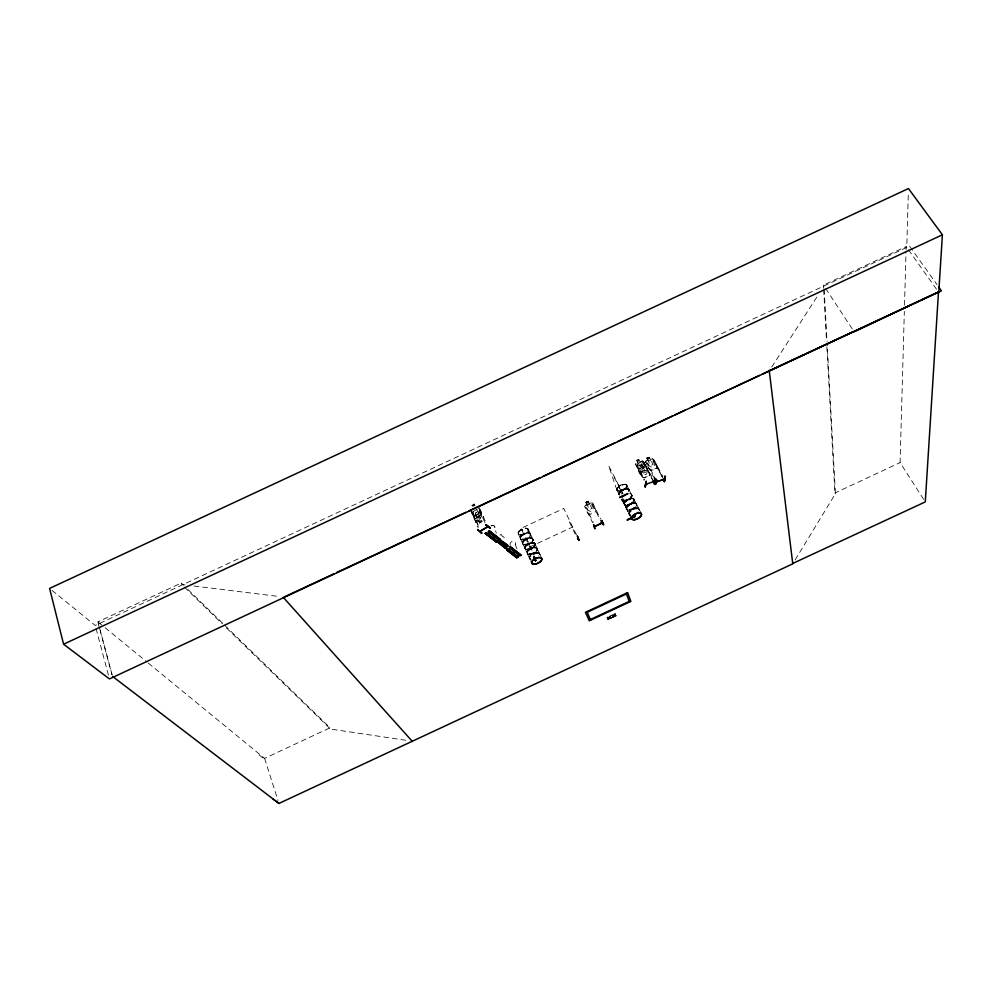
<?xml version="1.0" encoding="UTF-8"?>
<svg xmlns="http://www.w3.org/2000/svg" width="992" height="992" viewBox="0 0 992 992"><rect width="100%" height="100%" fill="white"/><g stroke="black" fill="none" stroke-linecap="round" stroke-linejoin="round"><path stroke-width="0.74" stroke-dasharray="4.96 3.72" d="M535.01 543.765C535.469 546.344 530.559 549.99 527.335 549.717M636.715 505.052L636.653 504.258A5.605 2.678 -27.1 0 1 629.883 510.099A5.605 2.678 -27.1 0 1 628.246 505.734A5.605 2.678 -27.1 0 1 636.641 504.296L635.971 503.341M639.344 510.111L638.774 508.586M629.325 490.718L628.544 488.944M631.916 495.74L629.263 490.11M618.996 493.718L619.107 494.599M524.768 547.894C525.5 544 530.956 541.644 534.527 543.058L535.023 545.464L532.493 548.055M524.669 547.683L525.413 549.208L527.31 549.692A5.53 2.678 -24.7 0 0 535.196 544.695L535.271 544.608A5.53 2.678 -24.7 0 0 527.632 544.583A5.53 2.678 -24.7 0 0 527.322 549.68M518.047 533.225L518.258 532.369L518.729 534.576L521.842 534.973M923.651 499.385L900.079 462.607L904.344 311.389M904.518 305.226L906.043 251.224M906.08 249.674L906.167 246.586L823.422 285.138L823.596 288.213M52.006 590.364L95.232 625.468L906.762 247.417L908.362 191.642M622.12 485.1L622.48 485.621M537.466 549.531L537.453 549.469A5.605 2.703 -24.7 0 1 529.468 554.466A5.605 2.703 -24.7 0 1 529.79 549.32A5.605 2.703 -24.7 0 1 537.453 549.419L537.453 549.345M522.511 542.959L522.697 543.777M528.872 544.881L529.158 544.757M637.794 462.421L636.604 460.139L639.319 459.259L640.46 461.702L642.221 462.012L644.478 466.277L644.081 468.559L641.526 469.377L639.195 467.988L636.963 463.723L637.918 462.52L636.74 460.189L639.27 459.42M641.415 475.751L643.498 477.685L649.797 475.627L649.438 473.196L649.896 475.763L643.473 477.859C641.502 475.528 637.025 471.746 638.637 468.497L640.41 467.914M638.637 468.546L644.998 466.438L646.288 466.972M638.712 470.307L640.844 472.304L647.268 470.146L640.844 472.291M641.936 464.752L643.076 467.195L644.837 467.517L647.094 471.795L646.697 474.089L644.155 474.92L641.812 473.519L639.567 469.228L640.534 468.026L639.208 465.632L641.936 464.752L639.332 465.732M641.34 475.788L635.488 464.157L636.033 462.991L642.382 460.933L643.672 461.466L652.203 477.536M643.672 461.466L642.37 460.995M643.126 467.096L644.998 466.438M646.598 458.093L649.314 457.163L650.454 459.594L652.215 459.916L654.472 464.157L654.088 466.426L651.558 467.257L649.227 465.868L646.97 461.615L647.925 460.412L646.598 458.044L649.314 457.163M637.1 465.037L636.318 465.459L637.1 465.037L644.788 479.942M647.119 462.929L646.338 463.351L647.119 462.929L654.844 477.772M650.467 459.544L652.364 458.837L653.654 459.42C656.927 465.335 660.734 469.7 650.888 470.146L648.743 468.174L645.519 461.987L646.052 460.883L647.937 460.362M654.1 478.02L645.618 461.999L646.127 460.945L652.364 458.837M650.888 470.146L648.756 468.125M643.696 463.09L644.478 462.669L643.696 463.09L652.153 479.124M653.654 459.42L652.364 458.924M662.197 476.941L653.716 460.796L654.472 460.548L662.941 476.693M654.472 460.548L653.691 460.97M656.902 465.533L657.163 468.013L650.913 469.997M478.962 510.979L478.541 513.707L476.123 515.17L473.978 514.017L472.986 511.773M500.067 535.134L500.613 534.576M522.176 529.616L522.66 530.075M522.127 530.199L522.834 529.926M523.652 533.77C524.656 532.518 522.772 534.812 524.198 534.105M524.061 533.907L524.235 533.274M529.331 544.298L529.567 544.447M531.414 547.844L530.261 548.65L531.042 548.688M530.584 548.638L530.72 548.006M531.737 548.415L530.546 548.526L531.65 548.328M616.974 488.436L616.813 490.122M631.334 503.676L634.223 500.179L632.946 498.381M624.018 503.676L626.907 500.117M629.312 499.559L630.094 499.67L629.213 499.869M629.994 499.522L629.635 499.646M628.928 504.928L628.754 504.209L629.598 504.754M638.203 469.675L638.724 468.559M795.162 559.86L835.4 493.731L827.105 342.922M518.27 532.344C524.619 522.474 533.845 532.357 524.148 533.398M523.813 533.547L523.627 534.229M524.024 533.51L524.483 533.237M524.991 547.014L525.562 546.146M531.476 548.415L530.881 548.03M616.962 488.411L620.806 485.026L625.654 484.232M771.751 367.015L818.177 294.984M621.538 490.829L626.088 487.866L626.857 485.224M626.101 487.841L626.696 486.936M624.786 501.654L623.906 503.465L624.551 505.04L629.027 505.077M621.178 490.296L622.344 489.775M621.612 489.899L621.066 490.742L622.406 490.308M525.562 546.108L527.533 544.434M624.786 501.642L629.399 498.641L632.921 498.356M621.55 490.122L620.98 490.544A5.481 2.678 -27.1 0 0 619.43 494.723M624.104 489.577L625.196 488.746M525.76 533.448L526.851 532.642M471.733 505.486L474.3 503.924L475.317 506.453M477.326 509.132L472.539 511.984L472.849 514.836L475.701 521.296M475.404 518.531L481.343 514.91M478.603 520.676L479.632 523.082L482.273 521.532L481.194 519.101M626.795 499.906L628.06 499.199M626.894 500.104L629.498 498.852M631.346 503.688L628.606 504.692M527.521 544.422L530.15 543.194M531.241 548.774L532.506 548.068M587.599 512.728L589.632 514.588L595.857 511.636L595.448 509.008L592.509 502.857L589.484 503.316L588.33 500.997L585.689 502.237L586.954 504.593L586.012 505.97L588.107 510.223L590.339 511.438L592.819 510.285L593.228 507.842L591.12 503.576L589.422 503.44L588.281 501.121L585.838 502.312M586.83 504.556L584.561 506.54L592.571 522.598M585.193 505.412L591.282 502.485L592.447 502.969M586.012 507.42L585.342 507.904L586.012 507.42L593.303 522.251M593.191 504.072L592.509 504.556L593.191 504.072L600.52 518.878M529.716 547.026L572.694 526.988M148.292 663.102L264.579 758.372L330.063 727.793L330.51 729.046L407.625 740.54M835.4 493.731L834.954 492.999L900.079 462.607M112.133 674.907L97.948 621.848L181.3 583.023L183.52 585.181M614.122 477.102L622.728 493.917M527.05 539.326L526.318 539.66L527.05 539.326L534.192 554.838M628.854 505.126C631.172 504.407 635.934 501.481 633.69 498.74M531.142 548.551L528.463 549.407M523.181 534.676L524.52 534.155M636.616 466.339L644.8 463.673M639.232 471.857L647.429 469.179M629.002 504.085L629.672 504.097M629.052 504.903L626.262 505.362L624.03 504.246M629.511 498.864L632.003 498.418M621.711 490.767L619.058 491.251L616.826 490.098M530.15 543.219L531.489 542.872M528.562 549.593L529.889 549.27M521.854 534.998L523.168 534.651M527.248 549.456A5.493 2.666 -24.7 0 0 535.072 544.509A5.493 2.666 -24.7 0 0 527.558 544.397A5.493 2.666 -24.7 0 0 527.248 549.456L528.463 549.394M531.489 542.897L535.097 543.864M524.359 533.237L525.103 533.423M634.099 500.042L634.21 500.104A5.481 2.641 -27.1 0 1 627.688 505.672A5.481 2.641 -27.1 0 1 626.076 501.369A5.481 2.641 -27.1 0 1 634.285 499.968M501.034 534.378L502.547 536.548A2.034 1.711 -51.4 0 1 504.048 538.879L504.097 538.916M526.157 549.382L527.211 549.494M181.3 583.023L181.759 584.511L186.36 585.082M194.023 586.024L278.306 596.403M532.741 542.798L533.795 542.922M632.028 498.443L633.789 498.939M524.83 548.452L526.244 549.556M625.667 484.257L626.882 485.274M529.951 533.2L532.654 538.755M523.206 544.372L522.734 543.839M527.682 554.032L522.92 544.013M259.135 754.974L264.976 759.636M510.26 545.526A3.001 2.542 -51.3 0 1 512.728 541.21A3.001 2.542 -51.3 0 1 515.294 544.596L515.369 544.67M491.015 525.81A3.088 2.579 -51.3 0 1 494.686 528.848L496.36 533.088M473.469 516.82L475.416 518.692L481.492 514.984L481.17 512.046L478.776 506.937M97.948 621.848L103.937 626.758M105.14 627.738L147.101 662.11M479.632 523.082L478.603 520.502L476.954 520.478L474.945 515.952L475.379 513.224L477.784 511.76L479.942 512.901L481.963 517.44L481.021 519.039L482.273 521.532M475.627 521.383L476.842 521.742L482.868 518.084L483.402 516.671M520.949 539.326L520.354 538.656L520.862 539.264M536.684 547.857L537.466 549.58M587.673 512.628L589.645 514.439M478.516 508.412L480.413 510.223M187.959 589.496L223.485 624.08M224.601 625.158L330.063 727.793M184.413 587.103L222.047 623.658M226.474 627.961L330.51 729.046M527.707 554.044L527.273 553.548L531.638 562.997M622.306 500.439L621.699 499.708A5.58 2.703 -27.1 0 0 629.622 498.765A5.58 2.703 -27.1 0 0 629.672 493.842M532.357 538.371L532.964 539.474M539.66 553.685C538.11 551.056 540.9 556.673 539.722 553.821M520.515 538.83L522.648 543.405M626.894 509.652L626.324 508.202M539.487 553.511L537.379 549.01M520.329 538.606L520.155 537.813M636.318 503.849L631.854 495.169M638.96 508.946L636.666 504.432M621.934 499.943L622.009 500.03A5.493 2.666 -27.1 0 0 629.734 499.038A5.493 2.666 -27.1 0 0 629.771 494.19M909.664 246.289L937.031 284.642M906.167 246.586L906.762 247.417M908.523 249.885L937.601 290.755M628.903 489.453L626.708 485.224A5.456 2.691 -27.2 0 0 618.512 486.576A5.456 2.691 -27.2 0 0 620.161 490.941A5.456 2.691 -27.2 0 0 626.708 485.224M530.224 533.535L528.19 529.22M823.422 285.138L823.98 285.981M825.642 288.498L853.083 330.15M536.994 548.204L532.952 539.487A5.58 2.728 -24.7 0 0 525.264 539.462A5.58 2.728 -24.7 0 0 524.966 544.633A5.58 2.728 -24.7 0 0 532.902 539.598M629.374 514.501L628.928 513.298M653.716 460.796L663.636 479.421M643.597 461.528L649.537 473.172L646.214 467.021M643.734 462.917L653.592 481.616M635.599 464.107L644.031 480.178M641.378 513.695L639.282 509.516M623.013 493.793L608.642 465.682L616.33 488.424L619.653 494.946M621.848 499.112L630.218 515.518M621.972 499.484L629.635 514.526M616.888 489.949L619.07 494.363M621.575 499.236L631.42 518.494M592.46 504.407L601.722 523.082M576.575 535.06L563.754 508.462L521.11 528.339L532.816 553.784M575.186 534.018L568.441 520.019L569.222 519.82M539.772 554.156L541.744 558.422M518.295 533.832L520.292 538.259M479.607 508.412L486.539 523.95M479.384 510.148L486.316 525.686M476.681 509.516L477.673 511.76L475.267 513.236L474.275 510.979M472.626 512.69L478.876 526.826M472.49 512.566L478.739 526.702M470.704 510.297L478.169 527.26M470.555 510.285L478.02 527.136M515.294 544.596L516.944 548.75M618.165 484.307L621.438 494.103M621.897 495.504L625.642 506.689M264.579 758.372L277.996 800.532M98.183 623.224L99.758 629.114M100.155 630.59L111.96 674.771M96.026 628.432L108.661 675.974M646.809 467.616L647.255 470.22M620.992 490.656L620.98 490.544A5.481 2.678 -27.1 0 1 627.428 488.386A5.481 2.678 -27.1 0 1 628.11 491.883M472.44 511.946L472.75 514.873M823.682 289.763L826.497 340.566M826.844 346.729L834.954 492.999M824.141 289.056L827.018 341.384M491.09 525.872A3.088 2.579 -51.3 0 1 494.772 528.91M533.609 554.193A5.53 2.641 -24.7 0 1 538.544 553.362A5.53 2.641 -24.7 0 1 539.685 555.743M531.018 559.786A5.53 2.641 -24.7 0 1 532.357 554.875M530.819 559.538A5.617 2.691 -24.7 0 1 530.447 555.942A5.617 2.691 -24.7 0 1 537.007 552.891A5.617 2.691 -24.7 0 1 539.623 555.433M530.621 558.918A5.53 2.654 -24.7 0 1 530.546 555.086A5.53 2.654 -24.7 0 1 537.466 552.37A5.53 2.654 -24.7 0 1 538.73 555.743M530.695 559.265A5.617 2.691 -24.7 0 1 530.336 555.681A5.617 2.691 -24.7 0 1 536.883 552.618A5.617 2.691 -24.7 0 1 539.499 555.16M619.219 494.735A5.568 2.728 -27.1 0 1 625.233 489.044A5.568 2.728 -27.1 0 1 628.457 492.429M630.317 493.495A5.493 2.666 -27.1 0 1 629.3 498.195A5.493 2.666 -27.1 0 1 621.996 499.745M619.442 494.996A5.481 2.678 -27.1 0 1 625.357 489.391A5.481 2.678 -27.1 0 1 628.531 492.714M629.536 493.582A5.58 2.716 -27.1 0 1 629.486 498.505A5.58 2.716 -27.1 0 1 621.649 499.509M619.082 494.487A5.568 2.728 -27.1 0 1 625.096 488.783A5.568 2.728 -27.1 0 1 628.32 492.168M629.796 515.046A5.53 2.629 -27.1 0 1 634.062 509.342A5.53 2.629 -27.1 0 1 639.121 511.264M630.304 515.158A5.617 2.666 -27.1 0 1 630.218 511.438A5.617 2.666 -27.1 0 1 636.715 508.313A5.617 2.666 -27.1 0 1 639.046 510.954M630.081 514.55A5.53 2.629 -27.1 0 1 630.28 510.595A5.53 2.629 -27.1 0 1 637.124 507.817A5.53 2.629 -27.1 0 1 638.092 511.302M630.18 514.898A5.617 2.666 -27.1 0 1 630.081 511.178A5.617 2.666 -27.1 0 1 636.579 508.053A5.617 2.666 -27.1 0 1 638.91 510.694M533.026 539.896L533.039 539.921A5.58 2.728 -24.7 0 1 525.09 544.906A5.58 2.728 -24.7 0 1 525.388 539.735A5.58 2.728 -24.7 0 1 533.026 539.859L533.026 539.859M530.658 534.762L530.67 534.812A5.568 2.74 -24.7 0 1 522.734 539.772A5.568 2.74 -24.7 0 1 523.02 534.576A5.568 2.74 -24.7 0 1 530.658 534.738L530.658 534.738M479.31 512.058L478.801 515.902C483.464 516.696 481.182 519.87 478.491 516.807L477.363 520.329L477.747 516.572C473.023 515.716 475.391 512.405 478.057 515.704L478.442 512.492L479.31 512.058M474.002 504.717L472.452 505.66L472.812 506.453L474.35 505.511L474.002 504.717M478.652 513.695L476.234 515.158L478.243 519.696L480.661 518.221L478.652 513.695M481.132 520.515L479.582 521.457L479.942 522.276L481.492 521.333L481.132 520.515M588.045 501.741L586.458 502.485L586.842 503.242L588.43 502.51L588.045 501.741M589.806 504.196L587.338 505.35L589.434 509.603L591.914 508.45L589.806 504.196M645.73 472.242L643.188 473.072L640.931 468.782L643.473 467.964L645.73 472.242M640.869 462.458L638.327 463.276L640.559 467.542L643.114 466.724L640.869 462.458M650.864 460.35L648.334 461.168L650.578 465.422L653.12 464.603L650.864 460.35M641.626 465.434L639.989 465.967L640.386 466.736L642.022 466.203L641.626 465.434M639.009 459.941L637.385 460.474L637.782 461.23L639.418 460.71L639.009 459.941M649.004 457.858L647.379 458.378L647.776 459.135L649.4 458.602L649.004 457.858M636.306 503.812L636.281 503.8A5.518 2.641 -27.1 0 0 628.01 505.188A5.518 2.641 -27.1 0 0 629.635 509.491A5.518 2.641 -27.1 0 0 636.269 503.775L636.294 503.8M525.264 545.154A5.493 2.691 -24.7 0 0 533.088 540.194A5.493 2.691 -24.7 0 0 525.562 540.057A5.493 2.691 -24.7 0 0 525.264 545.154M520.564 534.874A5.456 2.703 -24.7 0 0 528.327 529.926A5.456 2.703 -24.7 0 0 520.825 529.753A5.456 2.703 -24.7 0 0 520.564 534.874M527.124 549.159A5.481 2.666 -24.7 0 0 534.924 544.224A5.481 2.666 -24.7 0 0 527.434 544.1A5.481 2.666 -24.7 0 0 527.124 549.159M520.763 535.296A5.456 2.703 -24.7 0 0 528.513 530.36A5.456 2.703 -24.7 0 0 521.036 530.187A5.456 2.703 -24.7 0 0 520.763 535.296M527.149 549.295A5.53 2.678 -24.7 0 0 535.023 544.323A5.53 2.678 -24.7 0 0 527.459 544.199A5.53 2.678 -24.7 0 0 527.149 549.295M520.614 535.048A5.493 2.716 -24.7 0 0 528.426 530.075A5.493 2.716 -24.7 0 0 520.887 529.902A5.493 2.716 -24.7 0 0 520.614 535.048M524.867 544.286A5.493 2.691 -24.7 0 0 532.692 539.326A5.493 2.691 -24.7 0 0 525.165 539.189A5.493 2.691 -24.7 0 0 524.867 544.286M522.908 540.02A5.481 2.703 -24.7 0 0 530.708 535.06A5.481 2.703 -24.7 0 0 523.193 534.911A5.481 2.703 -24.7 0 0 522.908 540.02M522.61 539.512A5.568 2.74 -24.7 0 0 530.534 534.477A5.568 2.74 -24.7 0 0 522.896 534.316A5.568 2.74 -24.7 0 0 522.61 539.512M522.524 539.152A5.481 2.703 -24.7 0 0 530.311 534.204A5.481 2.703 -24.7 0 0 522.796 534.043A5.481 2.703 -24.7 0 0 522.524 539.152M527.471 549.928A5.481 2.666 -24.7 0 0 535.283 544.98A5.481 2.666 -24.7 0 0 527.781 544.868A5.481 2.666 -24.7 0 0 527.471 549.928M529.654 554.714A5.518 2.666 -24.7 0 0 537.503 549.742A5.518 2.666 -24.7 0 0 529.976 549.655A5.518 2.666 -24.7 0 0 529.654 554.714M529.344 554.193A5.605 2.703 -24.7 0 0 537.329 549.146A5.605 2.703 -24.7 0 0 529.666 549.047A5.605 2.703 -24.7 0 0 529.344 554.193M529.244 553.834A5.518 2.666 -24.7 0 0 537.106 548.874A5.518 2.666 -24.7 0 0 529.567 548.774A5.518 2.666 -24.7 0 0 529.244 553.834M627.465 505.25A5.493 2.654 -27.1 0 0 634.074 499.534A5.493 2.654 -27.1 0 0 625.853 500.935A5.493 2.654 -27.1 0 0 627.465 505.25M627.304 504.916A5.481 2.641 -27.1 0 0 633.9 499.224A5.493 2.654 -27.1 0 0 625.679 500.6A5.493 2.654 -27.1 0 0 627.304 504.916A5.493 2.654 -27.1 0 0 633.913 499.212A5.481 2.641 -27.1 0 0 625.692 500.613A5.481 2.641 -27.1 0 0 627.304 504.916M620.384 491.362A5.444 2.678 -27.2 0 0 626.919 485.646A5.444 2.678 -27.2 0 0 618.735 486.998A5.444 2.678 -27.2 0 0 620.384 491.362M620.236 491.139A5.493 2.703 -27.2 0 0 626.82 485.386A5.493 2.703 -27.2 0 0 618.574 486.737A5.493 2.703 -27.2 0 0 620.236 491.139M627.552 505.449A5.518 2.666 -27.1 0 0 634.198 499.695A5.518 2.666 -27.1 0 0 625.915 501.109A5.518 2.666 -27.1 0 0 627.552 505.449M630.069 510.347A5.518 2.641 -27.1 0 0 636.715 504.63A5.518 2.641 -27.1 0 0 628.457 506.044A5.518 2.641 -27.1 0 0 630.069 510.347M629.759 509.838A5.605 2.691 -27.1 0 0 636.504 504.035A5.605 2.691 -27.1 0 0 628.11 505.461A5.605 2.691 -27.1 0 0 629.759 509.838"/><path stroke-width="1.49" d="M477.623 529.492L481.467 533.398L481.728 532.716M477.747 529.815L481.914 533.126M535.68 560.17L535.407 560.765L533.857 556.314M487.742 526.616L479.818 531.427L487.878 526.727M921.853 299.745L938.494 291.995L925.276 501.915L792.62 563.506M938.767 292.367L942.4 234.806L908.461 188.554L49.6 588.417L63.6 644.217L109.455 678.937L938.494 291.995M646.325 481.517L645.222 486.812L646.189 481.207M656.406 479.347L655.662 484.443M656.183 481.839L664.454 479.322M657.002 481.554L655.972 481.108M654.075 480.649L653.654 481.79L653.244 480.884M654.484 483.86L654.608 478.454M655.278 478.69L654.063 483.922L655.253 478.652M664.504 481.616C665.458 469.278 665.93 482.05 663.859 481.405M519.808 555.83L509.603 547.286L519.982 555.52M521.023 555.086L510.347 546.828L520.713 555.074M506.9 549.332L507.693 548.812L517.985 556.934L516.658 557.702L517.489 557.219L507.16 549.171M505.002 547.869L507.966 546.071L500.91 540.504L498.046 542.004L505.027 547.869L498.802 541.806M507.073 546.617C511.512 544.472 487.419 534.254 507.11 546.617M507.681 546.009L500.377 540.851M506.54 549.32L516.857 557.405M509.454 547.758L520.292 555.532M486.477 532.89L497.389 541.483L486.477 532.89L485.671 533.423M488.882 531.427L488.262 531.799L499.187 540.392L500.526 539.549L489.651 530.956L488.845 531.489L499.757 540.045L488.473 531.489L499.36 540.07M500.067 541.024L507.222 546.394M486.068 532.952L496.893 541.781M489.316 530.968L500.018 539.884L499.187 540.392M534.924 558.57L535.891 558.285L535.085 558.471M623.683 495.901L624.104 495.74M594.406 526.504L602.578 522.883L602.107 522.052M601.288 522.437L601.859 523.206L601.388 522.635M610.303 616.032L609.262 617.743L607.34 617.421M608.034 619.07L608.79 619.169L609.088 617.384M614.99 613.85L613.936 615.561L612.027 615.238M612.709 616.888L613.453 616.987L613.763 615.201M608.208 619.43L608.877 617.681M611.035 617.669L609.646 617.768L610.477 616.392M615.697 615.486L614.333 615.586L615.164 614.209M612.882 617.247L613.552 615.499M646.077 484.046L647.007 483.749L646.09 484.245M654.385 481.554L653.641 481.814M517.948 556.971L507.284 548.861L517.898 556.971M496.322 541.93L485.311 533.411L496.558 541.992L497.401 541.446M500.476 539.623L489.23 531.018M498.331 542.066C504.345 549.146 511.401 550.25 498.542 541.694M510.372 547.001L520.949 555.136M594.741 528.773L593.551 524.483L595.101 528.55M653.232 480.922L654.348 481.368L646.164 484.208M498.765 542.574L501.344 541M499.249 542.959L501.828 541.384M499.968 543.517L502.547 541.942M500.613 544.025L503.192 542.45M501.332 544.583L503.911 543.021M504.407 547.001L506.962 545.439M485.795 525.004L490.246 528.042L485.671 524.594M656.952 481.827L656.63 480.909M602.442 522.97L602.008 522.052M333.858 573.822L283.303 597.395L412.399 741.483M336.672 572.52L408.307 539.127M411.11 537.813L465.893 512.281M468.695 510.979L540.33 477.586M543.132 476.272L597.916 450.74M600.718 449.438L614.767 442.891M617.582 441.576L655.501 423.894M658.304 422.592L672.353 416.045M675.168 414.73L685.001 410.155M692.019 406.881L759.438 375.447M762.24 374.145L787.313 362.464M790.078 361.162L852.525 332.06M919.076 301.035L854.174 331.799M594.456 526.64L602.541 522.71M603.124 524.408L603.768 524.582L601.611 520.354M587.152 612.275L626.423 593.948M590.401 619.529L629.226 601.4M609.435 618.066L611.208 618.028M614.11 615.883L615.871 615.858M273.11 799.13L278.926 803.446L792.757 563.828L769.197 370.289M63.6 644.217L942.4 234.806M769.271 370.872L804.227 354.615M807.029 353.313L941.445 290.83L938.804 287.122M619.678 497.612L627.948 493.632L619.516 497.327M577.468 538.73L578.274 538.346M627.266 520.081L635.339 516.386L635.078 515.79M578.1 538.408L577.604 538.842M656.518 479.384L655.563 484.133M665.322 476.507L664.727 476.284M656.233 481.839L664.367 479.161M486.167 524.706L490.234 528.017M485.882 524.892L489.862 528.215M601.846 520.651L603.322 524.793M577.555 536.325L579.092 540.392L577.319 536.04M664.107 481.715L664.863 476.544M607.513 617.78L609.051 618.041M612.2 615.598L613.726 615.858M505.908 547.324L498.034 542.004M653.567 481.79L653.207 481.108M112.53 676.383L278.926 803.446M516.758 557.665L506.366 549.63L516.683 557.702M498.554 541.806L505.684 547.336M509.628 547.448L519.907 555.57M500.576 540.714L507.631 546.294M535.866 560.567L533.944 556.636L535.73 560.567M533.609 556.847L535.42 560.703M586.88 611.655L590.674 620.149M626.175 593.303L629.461 602.032M645.966 481.69L645.222 486.836L645.966 481.69M496.211 541.806L485.286 533.25L496.211 541.806M627.614 592.633L585.441 612.324L589.26 620.806L630.875 601.375L627.614 592.633M635.24 516.1L627.204 519.907L635.252 516.15M534.043 564.274A5.53 2.629 -24.7 0 0 541.93 559.314A5.53 2.629 -24.7 0 0 534.39 559.265A5.53 2.629 -24.7 0 0 534.043 564.274M533.944 564.113A5.568 2.641 -24.7 0 0 541.868 559.116A5.568 2.641 -24.7 0 0 534.291 559.066A5.568 2.641 -24.7 0 0 533.944 564.113M634.855 519.696A5.53 2.616 -27.1 0 0 641.526 513.992A5.53 2.616 -27.1 0 0 633.268 515.443A5.53 2.616 -27.1 0 0 634.855 519.696M634.756 519.548A5.555 2.629 -27.1 0 0 641.464 513.806A5.555 2.629 -27.1 0 0 633.156 515.27A5.555 2.629 -27.1 0 0 634.756 519.548"/></g></svg>
